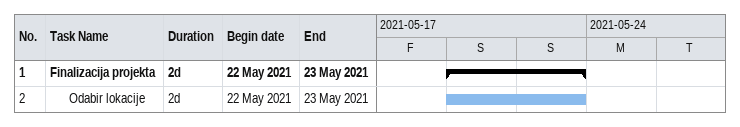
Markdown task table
| ID | Level | Task | Duration | Start | Finish |
|---|---|---|---|---|---|
| 1 | 1 | **Finalizacija projekta** | 2d | 2021-05-22 | 2021-05-23 |
| 2 | 2 | Odabir lokacije | 2d | 2021-05-22 | 2021-05-23 |
